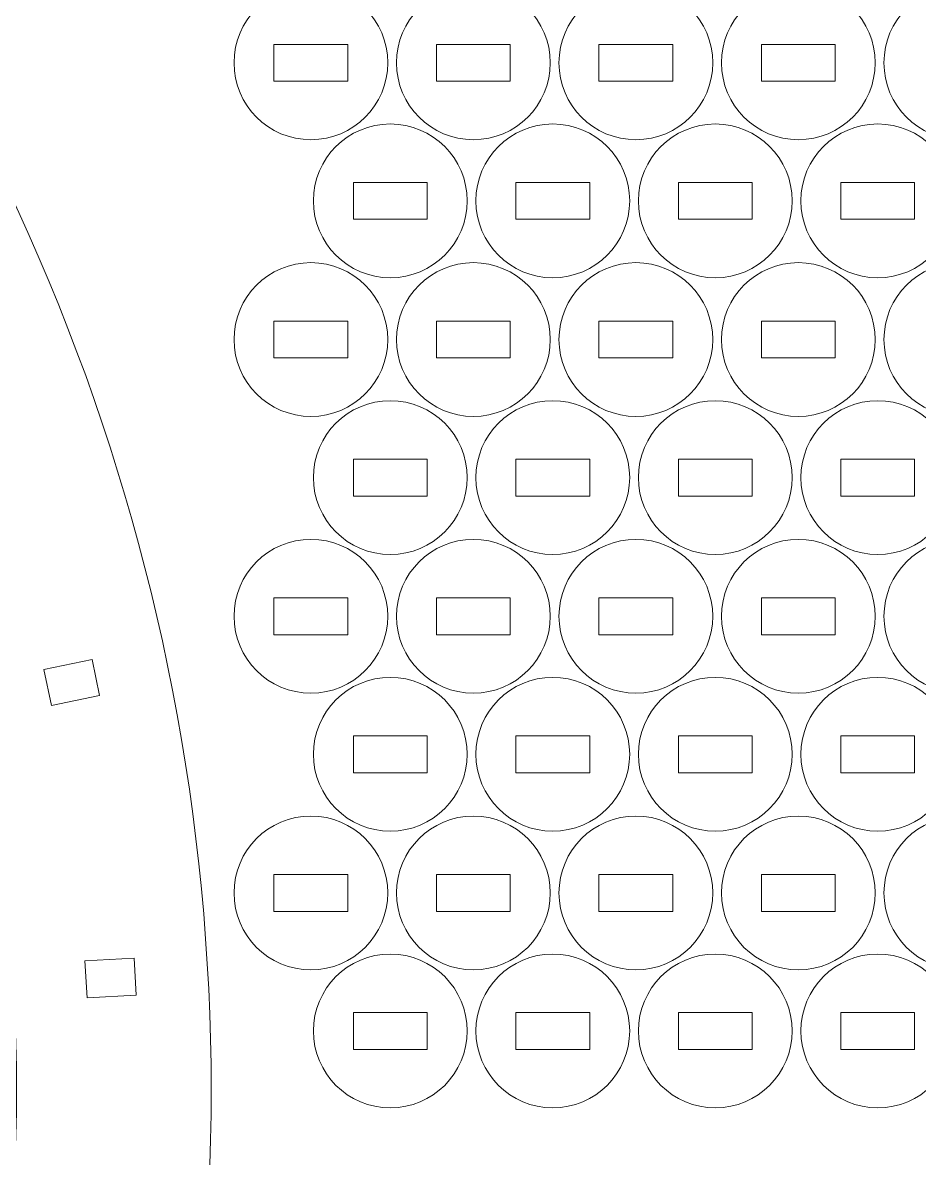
# Model space of a CAD drawing. Header units: millimetres. Extents: x -335 to 313, y -342 to 319.
# Drawn here: x 12.2 to 85.1, y -154.8 to -62.5 of the extents above; entities that cross this region are included whole.
import ezdxf

# ---------------------------------------------------------------- set-up
doc = ezdxf.new("R2010")
doc.units = ezdxf.units.MM
doc.header["$MEASUREMENT"] = 0
doc.layers.add('Camada 1', color=7, linetype='Continuous')

msp = doc.modelspace()

# ---------------------------------------------------------------- linework, layer by layer
at = {"layer": 'Camada 1', "lineweight": 20}
for points in [[(-44.0981, -10.5652), (-120.6587, 43.7807), (-226.7795, 25.7721), (-281.1255, -50.7885), (-281.1255, -50.7885), (-335.4714, -127.349), (-317.4631, -233.4698), (-240.9026, -287.8158), (-240.9026, -287.8158), (-164.342, -342.162), (-58.2213, -324.1537), (-3.8751, -247.5934), (-3.8751, -247.5934), (50.4711, -171.0329), (32.463, -64.912), (-44.0981, -10.5652)], [(-16.7808, -238.4322), (-66.0675, -307.8649), (-162.3086, -324.1967), (-231.7415, -274.9101), (-231.7415, -274.9101), (-301.1743, -225.6236), (-317.5062, -129.3825), (-268.2197, -59.9496), (-268.2197, -59.9496), (-218.9332, 9.4834), (-122.6921, 25.8154), (-53.2585, -23.4715), (-53.2585, -23.4715), (16.1742, -72.7583), (32.5058, -168.9994), (-16.7808, -238.4322)], [(29.37, -65.7524), (29.37, -69.2042), (32.1682, -72.0024), (35.62, -72.0024), (35.62, -72.0024), (39.0718, -72.0024), (41.87, -69.2042), (41.87, -65.7524), (41.87, -65.7524), (41.87, -62.3006), (39.0718, -59.5024), (35.62, -59.5024), (35.62, -59.5024), (32.1682, -59.5024), (29.37, -62.3006), (29.37, -65.7524)], [(42.5794, -65.7524), (42.5794, -69.2042), (45.3776, -72.0024), (48.8294, -72.0024), (48.8294, -72.0024), (52.2812, -72.0024), (55.0794, -69.2042), (55.0794, -65.7524), (55.0794, -65.7524), (55.0794, -62.3006), (52.2812, -59.5024), (48.8294, -59.5024), (48.8294, -59.5024), (45.3776, -59.5024), (42.5794, -62.3006), (42.5794, -65.7524)], [(55.7888, -65.7524), (55.7888, -69.2042), (58.587, -72.0024), (62.0388, -72.0024), (62.0388, -72.0024), (65.4906, -72.0024), (68.2888, -69.2042), (68.2888, -65.7524), (68.2888, -65.7524), (68.2888, -62.3006), (65.4906, -59.5024), (62.0388, -59.5024), (62.0388, -59.5024), (58.587, -59.5024), (55.7888, -62.3006), (55.7888, -65.7524)], [(68.9982, -65.7524), (68.9982, -69.2042), (71.7964, -72.0024), (75.2482, -72.0024), (75.2482, -72.0024), (78.7, -72.0024), (81.4982, -69.2042), (81.4982, -65.7524), (81.4982, -65.7524), (81.4982, -62.3006), (78.7, -59.5024), (75.2482, -59.5024), (75.2482, -59.5024), (71.7964, -59.5024), (68.9982, -62.3006), (68.9982, -65.7524)], [(82.2076, -65.7524), (82.2076, -69.2042), (85.0058, -72.0024), (88.4576, -72.0024), (88.4576, -72.0024), (91.9094, -72.0024), (94.7076, -69.2042), (94.7076, -65.7524), (94.7076, -65.7524), (94.7076, -62.3006), (91.9094, -59.5024), (88.4576, -59.5024), (88.4576, -59.5024), (85.0058, -59.5024), (82.2076, -62.3006), (82.2076, -65.7524)], [(32.62, -64.2524), (32.62, -64.2524), (32.62, -67.2524), (32.62, -67.2524), (32.62, -67.2524), (32.62, -67.2524), (38.62, -67.2524), (38.62, -67.2524), (38.62, -67.2524), (38.62, -67.2524), (38.62, -64.2524), (38.62, -64.2524), (38.62, -64.2524), (38.62, -64.2524), (32.62, -64.2524), (32.62, -64.2524)], [(45.8294, -64.2524), (45.8294, -64.2524), (45.8294, -67.2524), (45.8294, -67.2524), (45.8294, -67.2524), (45.8294, -67.2524), (51.8294, -67.2524), (51.8294, -67.2524), (51.8294, -67.2524), (51.8294, -67.2524), (51.8294, -64.2524), (51.8294, -64.2524), (51.8294, -64.2524), (51.8294, -64.2524), (45.8294, -64.2524), (45.8294, -64.2524)], [(59.0388, -64.2524), (59.0388, -64.2524), (59.0388, -67.2524), (59.0388, -67.2524), (59.0388, -67.2524), (59.0388, -67.2524), (65.0388, -67.2524), (65.0388, -67.2524), (65.0388, -67.2524), (65.0388, -67.2524), (65.0388, -64.2524), (65.0388, -64.2524), (65.0388, -64.2524), (65.0388, -64.2524), (59.0388, -64.2524), (59.0388, -64.2524)], [(72.2482, -64.2524), (72.2482, -64.2524), (72.2482, -67.2524), (72.2482, -67.2524), (72.2482, -67.2524), (72.2482, -67.2524), (78.2482, -67.2524), (78.2482, -67.2524), (78.2482, -67.2524), (78.2482, -67.2524), (78.2482, -64.2524), (78.2482, -64.2524), (78.2482, -64.2524), (78.2482, -64.2524), (72.2482, -64.2524), (72.2482, -64.2524)], [(35.8258, -76.9708), (35.8258, -80.4226), (38.624, -83.2208), (42.0758, -83.2208), (42.0758, -83.2208), (45.5276, -83.2208), (48.3258, -80.4226), (48.3258, -76.9708), (48.3258, -76.9708), (48.3258, -73.519), (45.5276, -70.7208), (42.0758, -70.7208), (42.0758, -70.7208), (38.624, -70.7208), (35.8258, -73.519), (35.8258, -76.9708)], [(49.0352, -76.9708), (49.0352, -80.4226), (51.8334, -83.2208), (55.2852, -83.2208), (55.2852, -83.2208), (58.737, -83.2208), (61.5352, -80.4226), (61.5352, -76.9708), (61.5352, -76.9708), (61.5352, -73.519), (58.737, -70.7208), (55.2852, -70.7208), (55.2852, -70.7208), (51.8334, -70.7208), (49.0352, -73.519), (49.0352, -76.9708)], [(62.2446, -76.9708), (62.2446, -80.4226), (65.0428, -83.2208), (68.4946, -83.2208), (68.4946, -83.2208), (71.9464, -83.2208), (74.7446, -80.4226), (74.7446, -76.9708), (74.7446, -76.9708), (74.7446, -73.519), (71.9464, -70.7208), (68.4946, -70.7208), (68.4946, -70.7208), (65.0428, -70.7208), (62.2446, -73.519), (62.2446, -76.9708)], [(75.454, -76.9708), (75.454, -80.4226), (78.2522, -83.2208), (81.704, -83.2208), (81.704, -83.2208), (85.1558, -83.2208), (87.954, -80.4226), (87.954, -76.9708), (87.954, -76.9708), (87.954, -73.519), (85.1558, -70.7208), (81.704, -70.7208), (81.704, -70.7208), (78.2522, -70.7208), (75.454, -73.519), (75.454, -76.9708)], [(39.0758, -75.4708), (39.0758, -75.4708), (39.0758, -78.4708), (39.0758, -78.4708), (39.0758, -78.4708), (39.0758, -78.4708), (45.0758, -78.4708), (45.0758, -78.4708), (45.0758, -78.4708), (45.0758, -78.4708), (45.0758, -75.4708), (45.0758, -75.4708), (45.0758, -75.4708), (45.0758, -75.4708), (39.0758, -75.4708), (39.0758, -75.4708)], [(52.2852, -75.4708), (52.2852, -75.4708), (52.2852, -78.4708), (52.2852, -78.4708), (52.2852, -78.4708), (52.2852, -78.4708), (58.2852, -78.4708), (58.2852, -78.4708), (58.2852, -78.4708), (58.2852, -78.4708), (58.2852, -75.4708), (58.2852, -75.4708), (58.2852, -75.4708), (58.2852, -75.4708), (52.2852, -75.4708), (52.2852, -75.4708)], [(65.4946, -75.4708), (65.4946, -75.4708), (65.4946, -78.4708), (65.4946, -78.4708), (65.4946, -78.4708), (65.4946, -78.4708), (71.4946, -78.4708), (71.4946, -78.4708), (71.4946, -78.4708), (71.4946, -78.4708), (71.4946, -75.4708), (71.4946, -75.4708), (71.4946, -75.4708), (71.4946, -75.4708), (65.4946, -75.4708), (65.4946, -75.4708)], [(78.704, -75.4708), (78.704, -75.4708), (78.704, -78.4708), (78.704, -78.4708), (78.704, -78.4708), (78.704, -78.4708), (84.704, -78.4708), (84.704, -78.4708), (84.704, -78.4708), (84.704, -78.4708), (84.704, -75.4708), (84.704, -75.4708), (84.704, -75.4708), (84.704, -75.4708), (78.704, -75.4708), (78.704, -75.4708)], [(29.37, -88.2421), (29.37, -91.6939), (32.1682, -94.4921), (35.62, -94.4921), (35.62, -94.4921), (39.0718, -94.4921), (41.87, -91.6939), (41.87, -88.2421), (41.87, -88.2421), (41.87, -84.7903), (39.0718, -81.9921), (35.62, -81.9921), (35.62, -81.9921), (32.1682, -81.9921), (29.37, -84.7903), (29.37, -88.2421)], [(42.5794, -88.2421), (42.5794, -91.6939), (45.3776, -94.4921), (48.8294, -94.4921), (48.8294, -94.4921), (52.2812, -94.4921), (55.0794, -91.6939), (55.0794, -88.2421), (55.0794, -88.2421), (55.0794, -84.7903), (52.2812, -81.9921), (48.8294, -81.9921), (48.8294, -81.9921), (45.3776, -81.9921), (42.5794, -84.7903), (42.5794, -88.2421)], [(55.7888, -88.2421), (55.7888, -91.6939), (58.587, -94.4921), (62.0388, -94.4921), (62.0388, -94.4921), (65.4906, -94.4921), (68.2888, -91.6939), (68.2888, -88.2421), (68.2888, -88.2421), (68.2888, -84.7903), (65.4906, -81.9921), (62.0388, -81.9921), (62.0388, -81.9921), (58.587, -81.9921), (55.7888, -84.7903), (55.7888, -88.2421)], [(68.9982, -88.2421), (68.9982, -91.6939), (71.7964, -94.4921), (75.2482, -94.4921), (75.2482, -94.4921), (78.7, -94.4921), (81.4982, -91.6939), (81.4982, -88.2421), (81.4982, -88.2421), (81.4982, -84.7903), (78.7, -81.9921), (75.2482, -81.9921), (75.2482, -81.9921), (71.7964, -81.9921), (68.9982, -84.7903), (68.9982, -88.2421)], [(82.2076, -88.2421), (82.2076, -91.6939), (85.0058, -94.4921), (88.4576, -94.4921), (88.4576, -94.4921), (91.9094, -94.4921), (94.7076, -91.6939), (94.7076, -88.2421), (94.7076, -88.2421), (94.7076, -84.7903), (91.9094, -81.9921), (88.4576, -81.9921), (88.4576, -81.9921), (85.0058, -81.9921), (82.2076, -84.7903), (82.2076, -88.2421)], [(32.62, -86.7421), (32.62, -86.7421), (32.62, -89.7421), (32.62, -89.7421), (32.62, -89.7421), (32.62, -89.7421), (38.62, -89.7421), (38.62, -89.7421), (38.62, -89.7421), (38.62, -89.7421), (38.62, -86.7421), (38.62, -86.7421), (38.62, -86.7421), (38.62, -86.7421), (32.62, -86.7421), (32.62, -86.7421)], [(45.8294, -86.7421), (45.8294, -86.7421), (45.8294, -89.7421), (45.8294, -89.7421), (45.8294, -89.7421), (45.8294, -89.7421), (51.8294, -89.7421), (51.8294, -89.7421), (51.8294, -89.7421), (51.8294, -89.7421), (51.8294, -86.7421), (51.8294, -86.7421), (51.8294, -86.7421), (51.8294, -86.7421), (45.8294, -86.7421), (45.8294, -86.7421)], [(59.0388, -86.7421), (59.0388, -86.7421), (59.0388, -89.7421), (59.0388, -89.7421), (59.0388, -89.7421), (59.0388, -89.7421), (65.0388, -89.7421), (65.0388, -89.7421), (65.0388, -89.7421), (65.0388, -89.7421), (65.0388, -86.7421), (65.0388, -86.7421), (65.0388, -86.7421), (65.0388, -86.7421), (59.0388, -86.7421), (59.0388, -86.7421)], [(72.2482, -86.7421), (72.2482, -86.7421), (72.2482, -89.7421), (72.2482, -89.7421), (72.2482, -89.7421), (72.2482, -89.7421), (78.2482, -89.7421), (78.2482, -89.7421), (78.2482, -89.7421), (78.2482, -89.7421), (78.2482, -86.7421), (78.2482, -86.7421), (78.2482, -86.7421), (78.2482, -86.7421), (72.2482, -86.7421), (72.2482, -86.7421)], [(35.8258, -99.4605), (35.8258, -102.9123), (38.624, -105.7105), (42.0758, -105.7105), (42.0758, -105.7105), (45.5276, -105.7105), (48.3258, -102.9123), (48.3258, -99.4605), (48.3258, -99.4605), (48.3258, -96.0087), (45.5276, -93.2105), (42.0758, -93.2105), (42.0758, -93.2105), (38.624, -93.2105), (35.8258, -96.0087), (35.8258, -99.4605)], [(49.0352, -99.4605), (49.0352, -102.9123), (51.8334, -105.7105), (55.2852, -105.7105), (55.2852, -105.7105), (58.737, -105.7105), (61.5352, -102.9123), (61.5352, -99.4605), (61.5352, -99.4605), (61.5352, -96.0087), (58.737, -93.2105), (55.2852, -93.2105), (55.2852, -93.2105), (51.8334, -93.2105), (49.0352, -96.0087), (49.0352, -99.4605)], [(62.2446, -99.4605), (62.2446, -102.9123), (65.0428, -105.7105), (68.4946, -105.7105), (68.4946, -105.7105), (71.9464, -105.7105), (74.7446, -102.9123), (74.7446, -99.4605), (74.7446, -99.4605), (74.7446, -96.0087), (71.9464, -93.2105), (68.4946, -93.2105), (68.4946, -93.2105), (65.0428, -93.2105), (62.2446, -96.0087), (62.2446, -99.4605)], [(75.454, -99.4605), (75.454, -102.9123), (78.2522, -105.7105), (81.704, -105.7105), (81.704, -105.7105), (85.1558, -105.7105), (87.954, -102.9123), (87.954, -99.4605), (87.954, -99.4605), (87.954, -96.0087), (85.1558, -93.2105), (81.704, -93.2105), (81.704, -93.2105), (78.2522, -93.2105), (75.454, -96.0087), (75.454, -99.4605)], [(39.0758, -97.9605), (39.0758, -97.9605), (39.0758, -100.9605), (39.0758, -100.9605), (39.0758, -100.9605), (39.0758, -100.9605), (45.0758, -100.9605), (45.0758, -100.9605), (45.0758, -100.9605), (45.0758, -100.9605), (45.0758, -97.9605), (45.0758, -97.9605), (45.0758, -97.9605), (45.0758, -97.9605), (39.0758, -97.9605), (39.0758, -97.9605)], [(52.2852, -97.9605), (52.2852, -97.9605), (52.2852, -100.9605), (52.2852, -100.9605), (52.2852, -100.9605), (52.2852, -100.9605), (58.2852, -100.9605), (58.2852, -100.9605), (58.2852, -100.9605), (58.2852, -100.9605), (58.2852, -97.9605), (58.2852, -97.9605), (58.2852, -97.9605), (58.2852, -97.9605), (52.2852, -97.9605), (52.2852, -97.9605)], [(65.4946, -97.9605), (65.4946, -97.9605), (65.4946, -100.9605), (65.4946, -100.9605), (65.4946, -100.9605), (65.4946, -100.9605), (71.4946, -100.9605), (71.4946, -100.9605), (71.4946, -100.9605), (71.4946, -100.9605), (71.4946, -97.9605), (71.4946, -97.9605), (71.4946, -97.9605), (71.4946, -97.9605), (65.4946, -97.9605), (65.4946, -97.9605)], [(78.704, -97.9605), (78.704, -97.9605), (78.704, -100.9605), (78.704, -100.9605), (78.704, -100.9605), (78.704, -100.9605), (84.704, -100.9605), (84.704, -100.9605), (84.704, -100.9605), (84.704, -100.9605), (84.704, -97.9605), (84.704, -97.9605), (84.704, -97.9605), (84.704, -97.9605), (78.704, -97.9605), (78.704, -97.9605)], [(29.37, -110.7318), (29.37, -114.1836), (32.1682, -116.9818), (35.62, -116.9818), (35.62, -116.9818), (39.0718, -116.9818), (41.87, -114.1836), (41.87, -110.7318), (41.87, -110.7318), (41.87, -107.28), (39.0718, -104.4818), (35.62, -104.4818), (35.62, -104.4818), (32.1682, -104.4818), (29.37, -107.28), (29.37, -110.7318)], [(42.5794, -110.7318), (42.5794, -114.1836), (45.3776, -116.9818), (48.8294, -116.9818), (48.8294, -116.9818), (52.2812, -116.9818), (55.0794, -114.1836), (55.0794, -110.7318), (55.0794, -110.7318), (55.0794, -107.28), (52.2812, -104.4818), (48.8294, -104.4818), (48.8294, -104.4818), (45.3776, -104.4818), (42.5794, -107.28), (42.5794, -110.7318)], [(55.7888, -110.7318), (55.7888, -114.1836), (58.587, -116.9818), (62.0388, -116.9818), (62.0388, -116.9818), (65.4906, -116.9818), (68.2888, -114.1836), (68.2888, -110.7318), (68.2888, -110.7318), (68.2888, -107.28), (65.4906, -104.4818), (62.0388, -104.4818), (62.0388, -104.4818), (58.587, -104.4818), (55.7888, -107.28), (55.7888, -110.7318)], [(68.9982, -110.7318), (68.9982, -114.1836), (71.7964, -116.9818), (75.2482, -116.9818), (75.2482, -116.9818), (78.7, -116.9818), (81.4982, -114.1836), (81.4982, -110.7318), (81.4982, -110.7318), (81.4982, -107.28), (78.7, -104.4818), (75.2482, -104.4818), (75.2482, -104.4818), (71.7964, -104.4818), (68.9982, -107.28), (68.9982, -110.7318)], [(82.2076, -110.7318), (82.2076, -114.1836), (85.0058, -116.9818), (88.4576, -116.9818), (88.4576, -116.9818), (91.9094, -116.9818), (94.7076, -114.1836), (94.7076, -110.7318), (94.7076, -110.7318), (94.7076, -107.28), (91.9094, -104.4818), (88.4576, -104.4818), (88.4576, -104.4818), (85.0058, -104.4818), (82.2076, -107.28), (82.2076, -110.7318)], [(32.62, -109.2318), (32.62, -109.2318), (32.62, -112.2318), (32.62, -112.2318), (32.62, -112.2318), (32.62, -112.2318), (38.62, -112.2318), (38.62, -112.2318), (38.62, -112.2318), (38.62, -112.2318), (38.62, -109.2318), (38.62, -109.2318), (38.62, -109.2318), (38.62, -109.2318), (32.62, -109.2318), (32.62, -109.2318)], [(45.8294, -109.2318), (45.8294, -109.2318), (45.8294, -112.2318), (45.8294, -112.2318), (45.8294, -112.2318), (45.8294, -112.2318), (51.8294, -112.2318), (51.8294, -112.2318), (51.8294, -112.2318), (51.8294, -112.2318), (51.8294, -109.2318), (51.8294, -109.2318), (51.8294, -109.2318), (51.8294, -109.2318), (45.8294, -109.2318), (45.8294, -109.2318)], [(59.0388, -109.2318), (59.0388, -109.2318), (59.0388, -112.2318), (59.0388, -112.2318), (59.0388, -112.2318), (59.0388, -112.2318), (65.0388, -112.2318), (65.0388, -112.2318), (65.0388, -112.2318), (65.0388, -112.2318), (65.0388, -109.2318), (65.0388, -109.2318), (65.0388, -109.2318), (65.0388, -109.2318), (59.0388, -109.2318), (59.0388, -109.2318)], [(72.2482, -109.2318), (72.2482, -109.2318), (72.2482, -112.2318), (72.2482, -112.2318), (72.2482, -112.2318), (72.2482, -112.2318), (78.2482, -112.2318), (78.2482, -112.2318), (78.2482, -112.2318), (78.2482, -112.2318), (78.2482, -109.2318), (78.2482, -109.2318), (78.2482, -109.2318), (78.2482, -109.2318), (72.2482, -109.2318), (72.2482, -109.2318)], [(18.4401, -117.1765), (18.4401, -117.1765), (14.5242, -117.9927), (14.5242, -117.9927), (14.5242, -117.9927), (14.5242, -117.9927), (13.9121, -115.0558), (13.9121, -115.0558), (13.9121, -115.0558), (13.9121, -115.0558), (17.8279, -114.2396), (17.8279, -114.2396), (17.8279, -114.2396), (17.8279, -114.2396), (18.4401, -117.1765), (18.4401, -117.1765)], [(35.8258, -121.9502), (35.8258, -125.402), (38.624, -128.2002), (42.0758, -128.2002), (42.0758, -128.2002), (45.5276, -128.2002), (48.3258, -125.402), (48.3258, -121.9502), (48.3258, -121.9502), (48.3258, -118.4984), (45.5276, -115.7002), (42.0758, -115.7002), (42.0758, -115.7002), (38.624, -115.7002), (35.8258, -118.4984), (35.8258, -121.9502)], [(49.0352, -121.9502), (49.0352, -125.402), (51.8334, -128.2002), (55.2852, -128.2002), (55.2852, -128.2002), (58.737, -128.2002), (61.5352, -125.402), (61.5352, -121.9502), (61.5352, -121.9502), (61.5352, -118.4984), (58.737, -115.7002), (55.2852, -115.7002), (55.2852, -115.7002), (51.8334, -115.7002), (49.0352, -118.4984), (49.0352, -121.9502)], [(62.2446, -121.9502), (62.2446, -125.402), (65.0428, -128.2002), (68.4946, -128.2002), (68.4946, -128.2002), (71.9464, -128.2002), (74.7446, -125.402), (74.7446, -121.9502), (74.7446, -121.9502), (74.7446, -118.4984), (71.9464, -115.7002), (68.4946, -115.7002), (68.4946, -115.7002), (65.0428, -115.7002), (62.2446, -118.4984), (62.2446, -121.9502)], [(75.454, -121.9502), (75.454, -125.402), (78.2522, -128.2002), (81.704, -128.2002), (81.704, -128.2002), (85.1558, -128.2002), (87.954, -125.402), (87.954, -121.9502), (87.954, -121.9502), (87.954, -118.4984), (85.1558, -115.7002), (81.704, -115.7002), (81.704, -115.7002), (78.2522, -115.7002), (75.454, -118.4984), (75.454, -121.9502)], [(39.0758, -120.4502), (39.0758, -120.4502), (39.0758, -123.4502), (39.0758, -123.4502), (39.0758, -123.4502), (39.0758, -123.4502), (45.0758, -123.4502), (45.0758, -123.4502), (45.0758, -123.4502), (45.0758, -123.4502), (45.0758, -120.4502), (45.0758, -120.4502), (45.0758, -120.4502), (45.0758, -120.4502), (39.0758, -120.4502), (39.0758, -120.4502)], [(52.2852, -120.4502), (52.2852, -120.4502), (52.2852, -123.4502), (52.2852, -123.4502), (52.2852, -123.4502), (52.2852, -123.4502), (58.2852, -123.4502), (58.2852, -123.4502), (58.2852, -123.4502), (58.2852, -123.4502), (58.2852, -120.4502), (58.2852, -120.4502), (58.2852, -120.4502), (58.2852, -120.4502), (52.2852, -120.4502), (52.2852, -120.4502)], [(65.4946, -120.4502), (65.4946, -120.4502), (65.4946, -123.4502), (65.4946, -123.4502), (65.4946, -123.4502), (65.4946, -123.4502), (71.4946, -123.4502), (71.4946, -123.4502), (71.4946, -123.4502), (71.4946, -123.4502), (71.4946, -120.4502), (71.4946, -120.4502), (71.4946, -120.4502), (71.4946, -120.4502), (65.4946, -120.4502), (65.4946, -120.4502)], [(78.704, -120.4502), (78.704, -120.4502), (78.704, -123.4502), (78.704, -123.4502), (78.704, -123.4502), (78.704, -123.4502), (84.704, -123.4502), (84.704, -123.4502), (84.704, -123.4502), (84.704, -123.4502), (84.704, -120.4502), (84.704, -120.4502), (84.704, -120.4502), (84.704, -120.4502), (78.704, -120.4502), (78.704, -120.4502)], [(29.37, -133.2215), (29.37, -136.6733), (32.1682, -139.4715), (35.62, -139.4715), (35.62, -139.4715), (39.0718, -139.4715), (41.87, -136.6733), (41.87, -133.2215), (41.87, -133.2215), (41.87, -129.7697), (39.0718, -126.9715), (35.62, -126.9715), (35.62, -126.9715), (32.1682, -126.9715), (29.37, -129.7697), (29.37, -133.2215)], [(42.5794, -133.2215), (42.5794, -136.6733), (45.3776, -139.4715), (48.8294, -139.4715), (48.8294, -139.4715), (52.2812, -139.4715), (55.0794, -136.6733), (55.0794, -133.2215), (55.0794, -133.2215), (55.0794, -129.7697), (52.2812, -126.9715), (48.8294, -126.9715), (48.8294, -126.9715), (45.3776, -126.9715), (42.5794, -129.7697), (42.5794, -133.2215)], [(55.7888, -133.2215), (55.7888, -136.6733), (58.587, -139.4715), (62.0388, -139.4715), (62.0388, -139.4715), (65.4906, -139.4715), (68.2888, -136.6733), (68.2888, -133.2215), (68.2888, -133.2215), (68.2888, -129.7697), (65.4906, -126.9715), (62.0388, -126.9715), (62.0388, -126.9715), (58.587, -126.9715), (55.7888, -129.7697), (55.7888, -133.2215)], [(68.9982, -133.2215), (68.9982, -136.6733), (71.7964, -139.4715), (75.2482, -139.4715), (75.2482, -139.4715), (78.7, -139.4715), (81.4982, -136.6733), (81.4982, -133.2215), (81.4982, -133.2215), (81.4982, -129.7697), (78.7, -126.9715), (75.2482, -126.9715), (75.2482, -126.9715), (71.7964, -126.9715), (68.9982, -129.7697), (68.9982, -133.2215)], [(82.2076, -133.2215), (82.2076, -136.6733), (85.0058, -139.4715), (88.4576, -139.4715), (88.4576, -139.4715), (91.9094, -139.4715), (94.7076, -136.6733), (94.7076, -133.2215), (94.7076, -133.2215), (94.7076, -129.7697), (91.9094, -126.9715), (88.4576, -126.9715), (88.4576, -126.9715), (85.0058, -126.9715), (82.2076, -129.7697), (82.2076, -133.2215)], [(32.62, -131.7215), (32.62, -131.7215), (32.62, -134.7215), (32.62, -134.7215), (32.62, -134.7215), (32.62, -134.7215), (38.62, -134.7215), (38.62, -134.7215), (38.62, -134.7215), (38.62, -134.7215), (38.62, -131.7215), (38.62, -131.7215), (38.62, -131.7215), (38.62, -131.7215), (32.62, -131.7215), (32.62, -131.7215)], [(45.8294, -131.7215), (45.8294, -131.7215), (45.8294, -134.7215), (45.8294, -134.7215), (45.8294, -134.7215), (45.8294, -134.7215), (51.8294, -134.7215), (51.8294, -134.7215), (51.8294, -134.7215), (51.8294, -134.7215), (51.8294, -131.7215), (51.8294, -131.7215), (51.8294, -131.7215), (51.8294, -131.7215), (45.8294, -131.7215), (45.8294, -131.7215)], [(59.0388, -131.7215), (59.0388, -131.7215), (59.0388, -134.7215), (59.0388, -134.7215), (59.0388, -134.7215), (59.0388, -134.7215), (65.0388, -134.7215), (65.0388, -134.7215), (65.0388, -134.7215), (65.0388, -134.7215), (65.0388, -131.7215), (65.0388, -131.7215), (65.0388, -131.7215), (65.0388, -131.7215), (59.0388, -131.7215), (59.0388, -131.7215)], [(72.2482, -131.7215), (72.2482, -131.7215), (72.2482, -134.7215), (72.2482, -134.7215), (72.2482, -134.7215), (72.2482, -134.7215), (78.2482, -134.7215), (78.2482, -134.7215), (78.2482, -134.7215), (78.2482, -134.7215), (78.2482, -131.7215), (78.2482, -131.7215), (78.2482, -131.7215), (78.2482, -131.7215), (72.2482, -131.7215), (72.2482, -131.7215)], [(35.8258, -144.4399), (35.8258, -147.8917), (38.624, -150.6899), (42.0758, -150.6899), (42.0758, -150.6899), (45.5276, -150.6899), (48.3258, -147.8917), (48.3258, -144.4399), (48.3258, -144.4399), (48.3258, -140.9881), (45.5276, -138.1899), (42.0758, -138.1899), (42.0758, -138.1899), (38.624, -138.1899), (35.8258, -140.9881), (35.8258, -144.4399)], [(49.0352, -144.4399), (49.0352, -147.8917), (51.8334, -150.6899), (55.2852, -150.6899), (55.2852, -150.6899), (58.737, -150.6899), (61.5352, -147.8917), (61.5352, -144.4399), (61.5352, -144.4399), (61.5352, -140.9881), (58.737, -138.1899), (55.2852, -138.1899), (55.2852, -138.1899), (51.8334, -138.1899), (49.0352, -140.9881), (49.0352, -144.4399)], [(62.2446, -144.4399), (62.2446, -147.8917), (65.0428, -150.6899), (68.4946, -150.6899), (68.4946, -150.6899), (71.9464, -150.6899), (74.7446, -147.8917), (74.7446, -144.4399), (74.7446, -144.4399), (74.7446, -140.9881), (71.9464, -138.1899), (68.4946, -138.1899), (68.4946, -138.1899), (65.0428, -138.1899), (62.2446, -140.9881), (62.2446, -144.4399)], [(75.454, -144.4399), (75.454, -147.8917), (78.2522, -150.6899), (81.704, -150.6899), (81.704, -150.6899), (85.1558, -150.6899), (87.954, -147.8917), (87.954, -144.4399), (87.954, -144.4399), (87.954, -140.9881), (85.1558, -138.1899), (81.704, -138.1899), (81.704, -138.1899), (78.2522, -138.1899), (75.454, -140.9881), (75.454, -144.4399)], [(21.4139, -141.521), (21.4139, -141.521), (17.4202, -141.7445), (17.4202, -141.7445), (17.4202, -141.7445), (17.4202, -141.7445), (17.2525, -138.7492), (17.2525, -138.7492), (17.2525, -138.7492), (17.2525, -138.7492), (21.2464, -138.5257), (21.2464, -138.5257), (21.2464, -138.5257), (21.2464, -138.5257), (21.4139, -141.521), (21.4139, -141.521)], [(39.0758, -142.9399), (39.0758, -142.9399), (39.0758, -145.9399), (39.0758, -145.9399), (39.0758, -145.9399), (39.0758, -145.9399), (45.0758, -145.9399), (45.0758, -145.9399), (45.0758, -145.9399), (45.0758, -145.9399), (45.0758, -142.9399), (45.0758, -142.9399), (45.0758, -142.9399), (45.0758, -142.9399), (39.0758, -142.9399), (39.0758, -142.9399)], [(52.2852, -142.9399), (52.2852, -142.9399), (52.2852, -145.9399), (52.2852, -145.9399), (52.2852, -145.9399), (52.2852, -145.9399), (58.2852, -145.9399), (58.2852, -145.9399), (58.2852, -145.9399), (58.2852, -145.9399), (58.2852, -142.9399), (58.2852, -142.9399), (58.2852, -142.9399), (58.2852, -142.9399), (52.2852, -142.9399), (52.2852, -142.9399)], [(65.4946, -142.9399), (65.4946, -142.9399), (65.4946, -145.9399), (65.4946, -145.9399), (65.4946, -145.9399), (65.4946, -145.9399), (71.4946, -145.9399), (71.4946, -145.9399), (71.4946, -145.9399), (71.4946, -145.9399), (71.4946, -142.9399), (71.4946, -142.9399), (71.4946, -142.9399), (71.4946, -142.9399), (65.4946, -142.9399), (65.4946, -142.9399)], [(78.704, -142.9399), (78.704, -142.9399), (78.704, -145.9399), (78.704, -145.9399), (78.704, -145.9399), (78.704, -145.9399), (84.704, -145.9399), (84.704, -145.9399), (84.704, -145.9399), (84.704, -145.9399), (84.704, -142.9399), (84.704, -142.9399), (84.704, -142.9399), (84.704, -142.9399), (78.704, -142.9399), (78.704, -142.9399)]]:
    msp.add_open_spline(points, degree=3, knots=[0, 0, 0, 0, 0.2, 0.2, 0.2, 0.2, 0.4, 0.4, 0.4, 0.4, 0.6, 0.6, 0.6, 0.6, 1, 1, 1, 1], dxfattribs=at)

doc.saveas('drawing.dxf')
